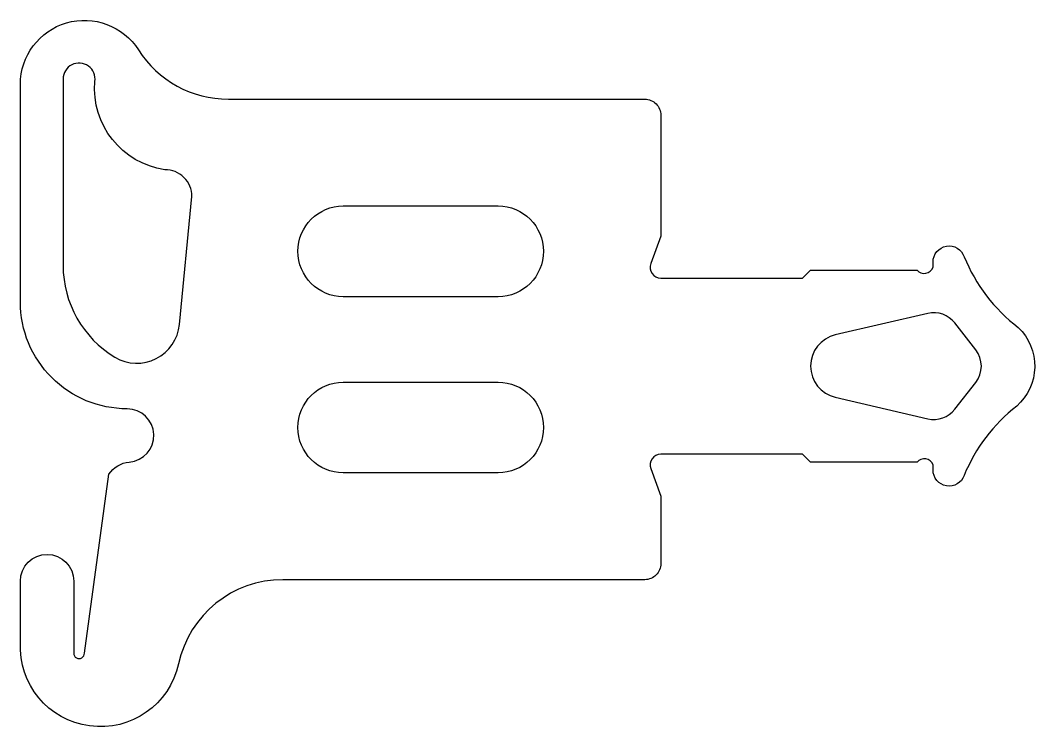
# Model space of a CAD drawing. Header units: millimetres. Extents: x -12 to 7, y -11.8 to 1.5.
import ezdxf

# ---------------------------------------------------------------- set-up
doc = ezdxf.new("R2010")
doc.units = ezdxf.units.MM

msp = doc.modelspace()

# ---------------------------------------------------------------- linework, layer by layer
for points in [[(-7.083, -9, 0.352623), (-9.037, -10.574, -0.922464), (-12, -10.174), (-12, -9.027, -1), (-11, -9.028), (-11.002, -10.378, 1.016497), (-10.802, -10.376), (-10.341, -7.025, -0.233259), (-9.961, -6.798, 0.961649), (-10, -5.8, -0.414214), (-12, -3.8), (-12, 0.277, -0.749676), (-9.789, 0.923, 0.255976), (-8.103, 0), (-0.3, 0, -0.414214), (0, -0.3), (0, -2.565), (-0.188, -3.081, 0.52048), (0, -3.35), (2.655, -3.35), (2.805, -3.2), (4.8, -3.2, 0.577455), (5.1, -3.149), (5.1, -3.05, -0.847054), (5.683, -2.95, 0.133252), (6.696, -4.277, -0.439074), (6.667, -5.75, 0.130834), (5.683, -7.047, -0.847054), (5.1, -6.947), (5.1, -6.849, 0.577863), (4.8, -6.799), (2.805, -6.799), (2.655, -6.649), (0, -6.65, 0.520293), (-0.188, -6.918), (0, -7.435), (0, -8.7, -0.414214), (-0.3, -9), (-7.083, -9)], [(-8.786, -1.822, 0.418874), (-9.294, -1.322, -0.396568), (-10.604, 0.331, 1.080368), (-11.2, 0.377), (-11.2, -3.117, 0.263556), (-10.228, -4.833, 0.552342), (-9.02, -4.22), (-8.786, -1.822)], [(-5.95, -3.7, -1), (-5.95, -2), (-3.05, -2, -1), (-3.05, -3.7), (-5.95, -3.7)], [(3.269, -5.584), (5.001, -5.987, 0.29188), (5.508, -5.808), (5.899, -5.308, 0.344328), (5.899, -4.692), (5.508, -4.192, 0.29188), (5.001, -4.013), (3.269, -4.416, 0.794214), (3.269, -5.584)], [(-5.95, -7, -1), (-5.95, -5.3), (-3.05, -5.3, -1), (-3.05, -7), (-5.95, -7)]]:
    msp.add_lwpolyline(points, format="xyb", close=True)

doc.saveas('drawing.dxf')
